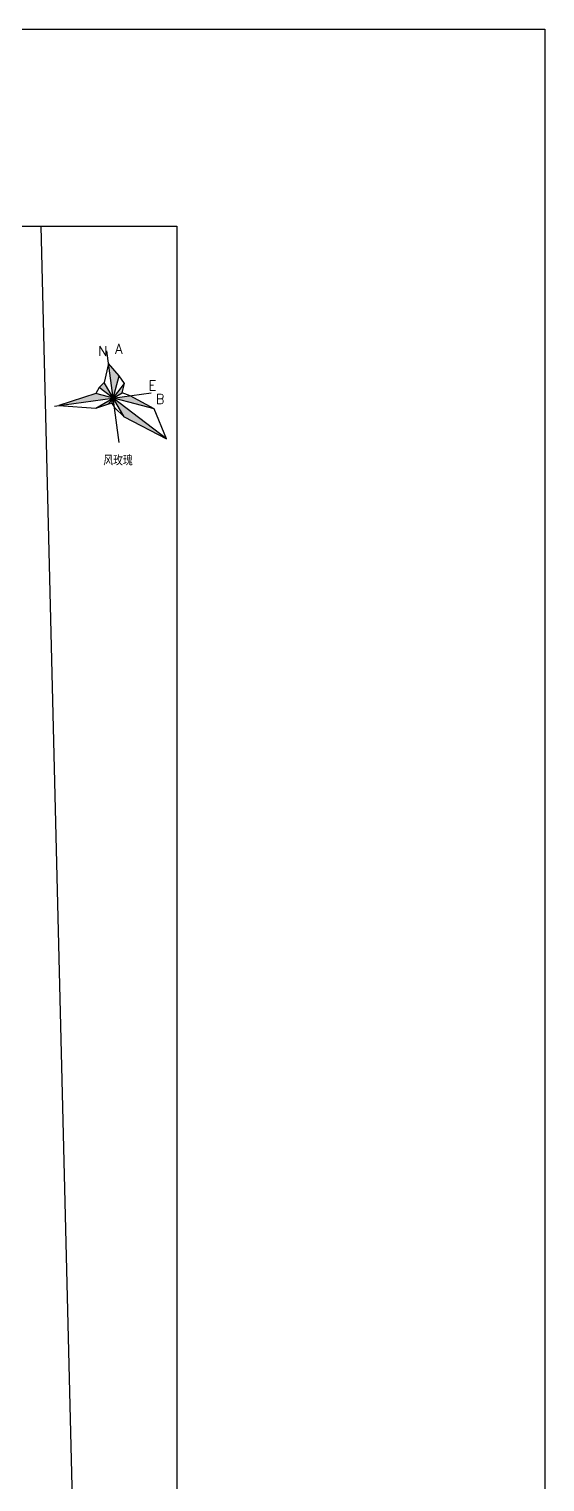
# Model space of a CAD drawing. Header units: millimetres. Extents: x -437359 to 106527, y -82378 to 117612.
# Drawn here: x -40360 to -16699, y 37759 to 104417 of the extents above; entities that cross this region are included whole.
import ezdxf

# ---------------------------------------------------------------- set-up
doc = ezdxf.new("R2010")
doc.units = ezdxf.units.MM
doc.layers.get('0').update_dxf_attribs({"color": 8})
doc.layers.add('Z-本期建构筑物', color=8, linetype='Continuous')
doc.layers.add('图框', color=8, linetype='Continuous')
doc.layers.add('电缆通道', color=8, linetype='Continuous', lineweight=30)
doc.styles.add('HT', font='geditxt.shx', dxfattribs={"bigfont": 'hzfs_1.shx'})
doc.styles.add('黑体', font='geditxt.shx', dxfattribs={"bigfont": 'hzfs_1.shx'})
doc.linetypes.add('WALL', pattern='A,1,-1e-06,["■",HT,S=0.15,R=0,X=0,Y=-0.16],-1e-06', length=1.000002)

msp = doc.modelspace()

# ---------------------------------------------------------------- hatches: boundary and pattern name
at = {"layer": '图框'}
h = msp.add_hatch(color=256, dxfattribs=at)
h.paths.add_polyline_path([(-36496.6, 87483.9), (-36001.3, 86633.3), (-34050.7, 85621.5)])
h.paths.add_polyline_path([(-35720.3, 87589), (-36496.6, 87483.9), (-34614.3, 86987)])
h.paths.add_polyline_path([(-35987.6, 88152.3), (-36496.6, 87483.9), (-36089, 87721.2)])
h.paths.add_polyline_path([(-36224.9, 88513.2), (-36712.7, 89079.9), (-36496.6, 87483.9)])
h.paths.add_polyline_path([(-36911.1, 88195.7), (-37144.8, 87977.4), (-36496.6, 87483.9)])
h.paths.add_polyline_path([(-37303.5, 87696.9), (-38995.1, 87145.5), (-36496.6, 87483.9)])
h.paths.add_polyline_path([(-36496.6, 87483.9), (-37298.6, 87016.9), (-36700.9, 87215.5)])
h.paths.add_polyline_path([(-36496.6, 87483.9), (-36558.1, 87251), (-36438.6, 87055.9)])
h = msp.add_hatch(color=256, dxfattribs=at)
h.paths.add_polyline_path([(-36496.6, 87483.9), (-36001.3, 86633.3), (-34050.7, 85621.5)])
h.paths.add_polyline_path([(-35720.3, 87589), (-36496.6, 87483.9), (-34614.3, 86987)])
h.paths.add_polyline_path([(-35987.6, 88152.3), (-36496.6, 87483.9), (-36089, 87721.2)])
h.paths.add_polyline_path([(-36224.9, 88513.2), (-36712.7, 89079.9), (-36496.6, 87483.9)])
h.paths.add_polyline_path([(-36911.1, 88195.7), (-37144.8, 87977.4), (-36496.6, 87483.9)])
h.paths.add_polyline_path([(-37303.5, 87696.9), (-38995.1, 87145.5), (-36496.6, 87483.9)])
h.paths.add_polyline_path([(-36496.6, 87483.9), (-37298.6, 87016.9), (-36700.9, 87215.5)])
h.paths.add_polyline_path([(-36496.6, 87483.9), (-36558.1, 87251), (-36438.6, 87055.9)])

# ---------------------------------------------------------------- linework, layer by layer
msp.add_lwpolyline([(-107776, 95370.1), (-33574.9, 95370.1), (-33574.9, 1605.7), (-107776, 1605.7)], close=True)
at = {"layer": 'Z-本期建构筑物', "linetype": 'WALL', "ltscale": 10}
msp.add_line((-39820.4, 95370.1), (-37524.9, 1605.7), dxfattribs=at)
at = {"layer": '图框'}
for p, q in [((-36221.2, 85450.2), (-36791.2, 89659.4)), ((-36221.2, 85450.2), (-36791.2, 89659.4)), ((-36001.3, 86633.3), (-36911.1, 88195.7)), ((-36001.3, 86633.3), (-36911.1, 88195.7)), ((-36700.9, 87215.5), (-35987.6, 88152.3)), ((-36700.9, 87215.5), (-35987.6, 88152.3)), ((-36558.1, 87251), (-36224.9, 88513.2)), ((-36558.1, 87251), (-36224.9, 88513.2)), ((-39191.4, 87118.9), (-34758.8, 87719.2)), ((-39191.4, 87118.9), (-34758.8, 87719.2)), ((-34614.3, 86987), (-37303.5, 87696.9)), ((-34614.3, 86987), (-37303.5, 87696.9)), ((-37298.6, 87016.9), (-36089, 87721.2)), ((-37298.6, 87016.9), (-36089, 87721.2)), ((-34050.7, 85621.5), (-37144.8, 87977.4)), ((-34050.7, 85621.5), (-37144.8, 87977.4))]:
    msp.add_line(p, q, dxfattribs=at)
msp.add_lwpolyline([(-36712.7, 89079.9), (-36911.1, 88195.7), (-37144.8, 87977.4), (-37303.5, 87696.9), (-38995.1, 87145.5), (-37298.6, 87016.9), (-36700.9, 87215.5), (-36558.1, 87251), (-36438.6, 87055.9), (-36001.3, 86633.3), (-34050.7, 85621.5), (-34614.3, 86987), (-35720.3, 87589), (-36089, 87721.2), (-35987.6, 88152.3), (-36224.9, 88513.2)], close=True, dxfattribs=at)
msp.add_lwpolyline([(-36712.7, 89079.9), (-36911.1, 88195.7), (-37144.8, 87977.4), (-37303.5, 87696.9), (-38995.1, 87145.5), (-37298.6, 87016.9), (-36700.9, 87215.5), (-36558.1, 87251), (-36438.6, 87055.9), (-36001.3, 86633.3), (-34050.7, 85621.5), (-34614.3, 86987), (-35720.3, 87589), (-36089, 87721.2), (-35987.6, 88152.3), (-36224.9, 88513.2)], close=True, dxfattribs=at)
at = {"layer": '电缆通道'}
msp.add_lwpolyline([(-119971.3, 104416.5), (-16699, 104416.5), (-16699, -27272.4), (-119971.3, -27272.4)], close=True, dxfattribs=at)

# ---------------------------------------------------------------- texts
at = {"layer": '图框', "style": '黑体'}
for s, p in [('N', (-37185.9, 89417.1)), ('A', (-36417.6, 89520.4)), ('E', (-34890, 87835.8)), ('B', (-34552.4, 87218.3)), ('风玫瑰', (-36953.7, 84399.5))]:
    msp.add_text(s, height=450, dxfattribs=at).set_placement(p)

doc.saveas('drawing.dxf')
